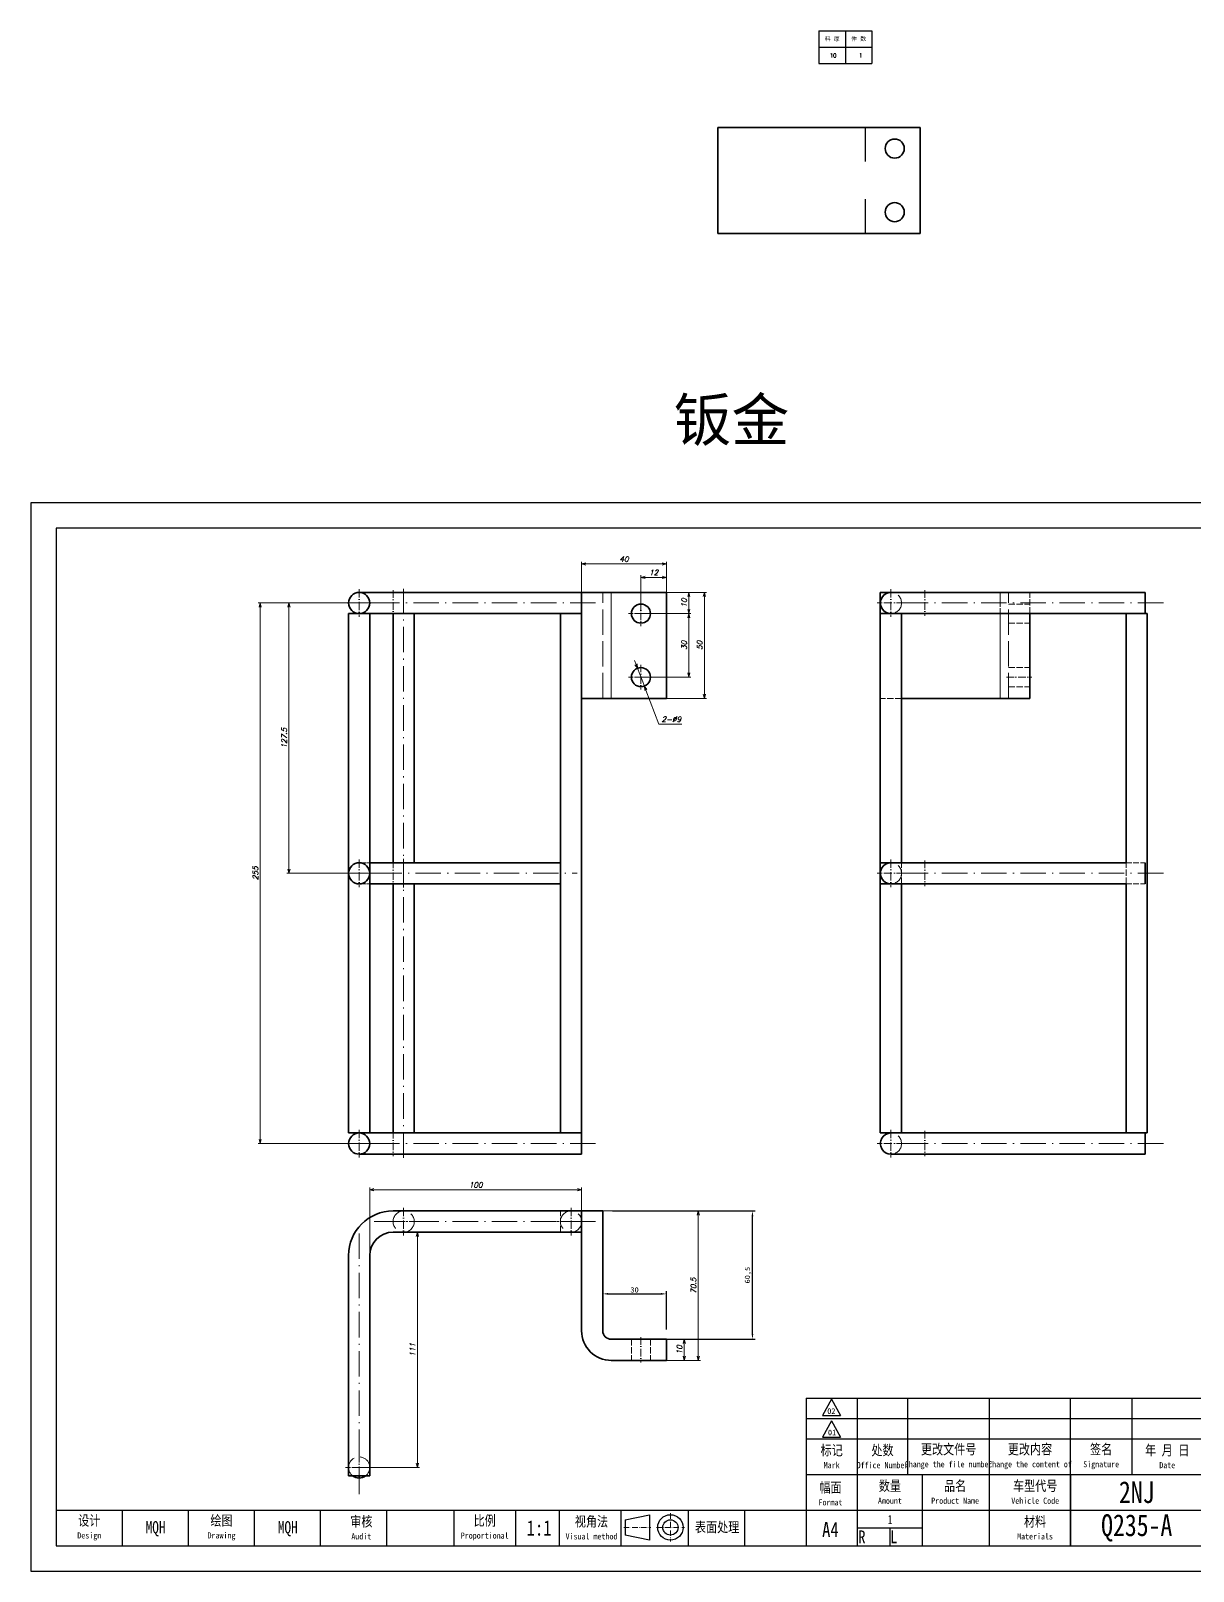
# Model space of a CAD drawing. Header units: inches. Extents: x -6764 to -5139, y 992 to 1720.
# Drawn here: x -6149 to -5600, y 994 to 1720 of the extents above; entities that cross this region are included whole.
import ezdxf
from ezdxf.enums import TextEntityAlignment as Align

# ---------------------------------------------------------------- set-up
doc = ezdxf.new("R2010")
doc.units = ezdxf.units.IN
doc.header["$MEASUREMENT"] = 0
doc.linetypes.add('DASHDOT', pattern=[18.5, 12, -3, 0.5, -3])
doc.linetypes.add('DASHED', pattern=[15, 12, -3])
doc.layers.add('Title Block', color=7, linetype='Continuous')
for name, color, linetype, lineweight in [('标注线', 3, 'Continuous', 25), ('细实线', 4, 'Continuous', 25), ('细点划线', 1, 'DASHDOT', 20)]:
    doc.layers.add(name, color=color, linetype=linetype, lineweight=lineweight)
doc.styles.add('DIM', font='romans.shx', dxfattribs={"width": 0.8, "oblique": 20, "bigfont": 'bigfont.shx'})
doc.styles.add('DIM_FONT', font='romans.shx', dxfattribs={"oblique": 15})
doc.styles.add('宋体', font='', dxfattribs={"width": 0.8, "height": 5})
doc.styles.add('工程字', font='gbenor.shx', dxfattribs={"height": 5, "bigfont": 'gbcbig.shx'})
doc.styles.get('宋体').set_extended_font_data('SimSun')
doc.dimstyles.new('ISO-25', dxfattribs={"dimtxt": 2.5, "dimasz": 2.5, "dimexe": 1.25, "dimexo": 0.625, "dimtad": 1, "dimtxsty": 'Standard', "dimcen": 2.5, "dimadec": 0, "dimazin": 0, "dimtfac": 1, "dimtmove": 0, "dimatfit": 3, "dimfxl": 0, "dimarcsym": 0})
doc.dimstyles.new('KK2.5', dxfattribs={"dimtxt": 2.5, "dimasz": 2, "dimexe": 1, "dimexo": 0, "dimgap": 1, "dimtad": 1, "dimtoh": 1, "dimdsep": 46, "dimtxsty": 'DIM_FONT', "dimblk": 'OPEN30', "dimcen": 0, "dimclrd": 3, "dimclre": 3, "dimclrt": 3, "dimazin": 2, "dimtfac": 1, "dimtmove": 0, "dimatfit": 3, "dimldrblk": 'OPEN30', "dimfxl": 0, "dimtolj": 1, "dimlwd": 20, "dimlwe": 20, "dimarcsym": 0})

# ---------------------------------------------------------------- blocks, each defined once
blk = doc.blocks.new('BZ-MQH')
for p, q in [((-213949.02, 20874.59), (-214275.72, 20874.59)), ((-214275.72, 20874.59), (-214275.72, 20643.59)), ((-213954.52, 20869.09), (-214270.22, 20869.09)), ((-214270.22, 20869.09), (-214270.22, 20649.09)), ((-214107.97, 20680.99), (-214107.97, 20664.49)), ((-214102.53, 20680.75), (-214104.48, 20677.22)), ((-214102.53, 20680.75), (-214100.59, 20677.22)), ((-214104.48, 20677.22), (-214100.59, 20677.22)), ((-214102.53, 20676.07), (-214104.48, 20672.55)), ((-214102.53, 20676.07), (-214100.59, 20672.55)), ((-214104.48, 20672.55), (-214100.59, 20672.55)), ((-214107.97, 20664.49), (-214107.97, 20649.09)), ((-214270.22, 20656.79), (-214107.97, 20656.79)), ((-214255.92, 20649.09), (-214255.92, 20656.79)), ((-214241.62, 20649.09), (-214241.62, 20656.79)), ((-214227.32, 20649.09), (-214227.32, 20656.79)), ((-214213.02, 20649.09), (-214213.02, 20656.79)), ((-214198.72, 20649.09), (-214198.72, 20656.79)), ((-214170.76, 20649.09), (-214170.76, 20656.79)), ((-214161.32, 20649.09), (-214161.32, 20656.79)), ((-214148, 20649.09), (-214148, 20656.79)), ((-214121.3, 20656.79), (-214121.3, 20649.09)), ((-214270.22, 20649.09), (-213954.52, 20649.09)), ((-214275.72, 20643.59), (-213949.02, 20643.59))]:
    blk.add_line(p, q)
at = {"layer": '标注线'}
for p, q in [((-214107.97, 20680.99), (-213954.52, 20680.99)), ((-214096.97, 20680.99), (-214096.97, 20664.49)), ((-214085.97, 20664.49), (-214085.97, 20680.99)), ((-214068.37, 20680.99), (-214068.37, 20664.49)), ((-214050.77, 20664.49), (-214050.77, 20680.99)), ((-214037.57, 20680.99), (-214037.57, 20664.49)), ((-214107.97, 20676.59), (-214022.17, 20676.59)), ((-214107.97, 20672.19), (-214022.17, 20672.19)), ((-214107.97, 20664.49), (-213954.52, 20664.49)), ((-214096.97, 20664.49), (-214096.97, 20649.09)), ((-214082.91, 20664.49), (-214082.91, 20649.09)), ((-214082.91, 20664.49), (-214082.91, 20649.09)), ((-214068.37, 20664.49), (-214068.37, 20649.09)), ((-214050.77, 20649.09), (-214050.77, 20664.49)), ((-214050.77, 20664.49), (-214050.77, 20649.09)), ((-214184.2, 20656.79), (-214184.2, 20649.09)), ((-214137.26, 20656.79), (-214133.41, 20656.79)), ((-214133.41, 20649.09), (-214133.41, 20656.79)), ((-214107.97, 20656.79), (-213954.52, 20656.79)), ((-214096.97, 20652.94), (-214082.91, 20652.94)), ((-214089.78, 20649.09), (-214089.78, 20652.94))]:
    blk.add_line(p, q, dxfattribs=at)
at = {"layer": '细实线', "ltscale": 43.147169}
for p, q in [((-214147.11, 20654.71), (-214141.9, 20655.81)), ((-214147.11, 20654.71), (-214147.11, 20651.41)), ((-214141.9, 20655.81), (-214141.9, 20650.31)), ((-214141.88, 20650.31), (-214147.11, 20651.41))]:
    blk.add_line(p, q, dxfattribs=at)
for radius in [2.75, 1.65]:
    blk.add_circle((-214137.36, 20653.06), radius, dxfattribs=at)
at = {"layer": '细点划线', "ltscale": 0.1}
for p, q in [((-214137.36, 20656.12), (-214137.36, 20650.04)), ((-214147.45, 20653.06), (-214141.62, 20653.06)), ((-214140.4, 20653.06), (-214134.32, 20653.06))]:
    blk.add_line(p, q, dxfattribs=at)
at = {"char_height": 1.238, "width": 0.2114, "attachment_point": 1}
for s, insert in [('02', (-214103.42, 20678.82)), ('01', (-214103.27, 20674.19))]:
    blk.add_mtext(s, dxfattribs=dict(at, insert=insert))
at = {"layer": '标注线', "style": '宋体'}
for s, insert, char_height, width, attachment_point in [('标记\\P{\\H0.6x;Mark}', (-214102.47, 20668.34), 2.2, 11, 5), ('处数\\P{\\H0.6x;Office Number}', (-214091.47, 20668.34), 2.2, 11, 5), ('更改文件号\\P{\\H0.6x;Change the file number}', (-214077.17, 20668.34), 2.2, 17.6, 5), ('更改内容\\P{\\H0.6x;Change the content of}', (-214059.57, 20668.34), 2.2, 17.6, 5), ('签名\\P{\\H0.6x;Signature}', (-214044.17, 20668.34), 2.2, 13.2, 5), ('年 月 日\\P{\\H0.6x;Date}', (-214029.87, 20668.34), 2.2, 15.4, 5), ('幅面\\P{\\H0.6x;Format}', (-214102.72, 20660.3), 2.2, 13.7944, 5), ('数量\\P{\\H0.6x;Amount}', (-214089.87, 20660.64), 2.2, 13.5797, 5), ('品名\\P{\\H0.6x;Product Name}', (-214075.76, 20660.64), 2.2, 14.3, 5), ('车型代号\\P{\\H0.6x;Vehicle Code}', (-214058.44, 20660.64), 2.2, 19.7332, 5), ('设计\\P{\\H0.6x;Design}', (-214263.07, 20652.94), 2.2, 14.3, 5), ('绘图\\P{\\H0.6x;Drawing}', (-214234.47, 20652.94), 2.2, 14.3, 5), ('审核\\P{\\H0.6x;Audit}', (-214204.22, 20652.94), 2.2, 14.674, 5), ('比例\\P{\\H0.6x;Proportional}', (-214177.53, 20652.94), 2.2, 13.5797, 5), ('视角法\\P{\\H0.6x;Visual method}', (-214154.43, 20652.94), 2.2, 13.7944, 5), ('表面处理', (-214127.25, 20653), 2.2, 13.7944, 5), ('材料\\P{\\H0.6x;Materials}', (-214058.48, 20652.94), 2.2, 13.75, 5), ('R', (-214096.66, 20651.02), 2.75, 6.8356, 4), ('L', (-214089.78, 20651.02), 2.75, 6.875, 4)]:
    blk.add_mtext(s, dxfattribs=dict(at, insert=insert, char_height=char_height, width=width, attachment_point=attachment_point))
at = {"layer": '细实线', "char_height": 3.3, "width": 13.75, "attachment_point": 5, "style": '宋体'}
for s, insert in [('1:1', (-214165.76, 20652.9)), ('A4', (-214102.74, 20652.6)), ('A4', (-214102.74, 20652.6))]:
    blk.add_mtext(s, dxfattribs=dict(at, insert=insert))
blk = doc.blocks.new('_Open30')
at = {"color": 0, "linetype": 'ByBlock', "lineweight": -2}
for p, q in [((-1, 0.27), (0, 0)), ((0, 0), (-1, -0.27)), ((0, 0), (-1, 0))]:
    blk.add_line(p, q, dxfattribs=at)
blk = doc.blocks.new('*D229')
at = {"color": 3, "lineweight": 20, "transparency": 16777216}
for p, q in [((-5982.84, 1450.23), (-6041.48, 1450.23)), ((-6040.48, 1197.23), (-6040.48, 1448.23)), ((-5977.76, 1195.23), (-6041.48, 1195.23))]:
    blk.add_line(p, q, dxfattribs=at)
at = {"layer": 'Defpoints', "color": 0, "transparency": 16777216}
for p in [(-6040.48, 1450.23), (-5982.84, 1450.23), (-5977.76, 1195.23)]:
    blk.add_point(p, dxfattribs=at)
at = {"color": 3, "lineweight": 20, "transparency": 16777216, "xscale": 2, "yscale": 2, "zscale": 2}
for p, rotation in [((-6040.48, 1450.23), 90), ((-6040.48, 1195.23), 270)]:
    blk.add_blockref('_Open30', p, dxfattribs=dict(at, rotation=rotation))
at = {"color": 3, "transparency": 16777216, "insert": (-6042.73, 1322.73), "char_height": 2.5, "attachment_point": 5, "rotation": 90, "style": 'DIM_FONT'}
blk.add_mtext('\\A1;255', dxfattribs=at)
blk = doc.blocks.new('*D230')
at = {"color": 3, "lineweight": 20, "transparency": 16777216}
for p, q in [((-5982.84, 1450.23), (-6027.93, 1450.23)), ((-6026.93, 1448.23), (-6026.93, 1324.73)), ((-5982.84, 1322.73), (-6027.93, 1322.73))]:
    blk.add_line(p, q, dxfattribs=at)
at = {"layer": 'Defpoints', "color": 0, "transparency": 16777216}
for p in [(-5982.84, 1450.23), (-6026.93, 1322.73), (-5982.84, 1322.73)]:
    blk.add_point(p, dxfattribs=at)
at = {"color": 3, "lineweight": 20, "transparency": 16777216, "xscale": 2, "yscale": 2, "zscale": 2}
for p, rotation in [((-6026.93, 1450.23), 90), ((-6026.93, 1322.73), 270)]:
    blk.add_blockref('_Open30', p, dxfattribs=dict(at, rotation=rotation))
at = {"color": 3, "transparency": 16777216, "insert": (-6029.18, 1386.48), "char_height": 2.5, "attachment_point": 5, "rotation": 90, "style": 'DIM_FONT'}
blk.add_mtext('\\A1;127.5', dxfattribs=at)
blk = doc.blocks.new('*D231')
at = {"color": 3, "lineweight": 20, "transparency": 16777216}
for p, q in [((-5848.76, 1455.23), (-5837.15, 1455.23)), ((-5838.15, 1453.23), (-5838.15, 1447.23)), ((-5854.91, 1445.23), (-5837.15, 1445.23))]:
    blk.add_line(p, q, dxfattribs=at)
at = {"layer": 'Defpoints', "color": 0, "transparency": 16777216}
for p in [(-5848.76, 1455.23), (-5854.91, 1445.23), (-5838.15, 1445.23)]:
    blk.add_point(p, dxfattribs=at)
at = {"color": 3, "lineweight": 20, "transparency": 16777216, "xscale": 2, "yscale": 2, "zscale": 2}
for p, rotation in [((-5838.15, 1455.23), 90), ((-5838.15, 1445.23), 270)]:
    blk.add_blockref('_Open30', p, dxfattribs=dict(at, rotation=rotation))
at = {"color": 3, "transparency": 16777216, "insert": (-5840.4, 1450.23), "char_height": 2.5, "attachment_point": 5, "rotation": 90, "style": 'DIM_FONT'}
blk.add_mtext('\\A1;10', dxfattribs=at)
blk = doc.blocks.new('*D232')
at = {"color": 3, "lineweight": 20, "transparency": 16777216}
for p, q in [((-5860.76, 1445.23), (-5837.15, 1445.23)), ((-5838.15, 1443.23), (-5838.15, 1417.23)), ((-5860.76, 1415.23), (-5837.15, 1415.23))]:
    blk.add_line(p, q, dxfattribs=at)
at = {"layer": 'Defpoints', "color": 0, "transparency": 16777216}
for p in [(-5860.76, 1445.23), (-5860.76, 1415.23), (-5838.15, 1415.23)]:
    blk.add_point(p, dxfattribs=at)
at = {"color": 3, "lineweight": 20, "transparency": 16777216, "xscale": 2, "yscale": 2, "zscale": 2}
for p, rotation in [((-5838.15, 1445.23), 90), ((-5838.15, 1415.23), 270)]:
    blk.add_blockref('_Open30', p, dxfattribs=dict(at, rotation=rotation))
at = {"color": 3, "transparency": 16777216, "insert": (-5840.4, 1430.23), "char_height": 2.5, "attachment_point": 5, "rotation": 90, "style": 'DIM_FONT'}
blk.add_mtext('\\A1;30', dxfattribs=at)
blk = doc.blocks.new('*D233')
at = {"color": 3, "lineweight": 20, "transparency": 16777216}
for p, q in [((-5848.76, 1455.23), (-5829.8, 1455.23)), ((-5830.8, 1453.23), (-5830.8, 1407.23)), ((-5852.43, 1405.23), (-5829.8, 1405.23))]:
    blk.add_line(p, q, dxfattribs=at)
at = {"layer": 'Defpoints', "color": 0, "transparency": 16777216}
for p in [(-5848.76, 1455.23), (-5852.43, 1405.23), (-5830.8, 1405.23)]:
    blk.add_point(p, dxfattribs=at)
at = {"color": 3, "lineweight": 20, "transparency": 16777216, "xscale": 2, "yscale": 2, "zscale": 2}
for p, rotation in [((-5830.8, 1455.23), 90), ((-5830.8, 1405.23), 270)]:
    blk.add_blockref('_Open30', p, dxfattribs=dict(at, rotation=rotation))
at = {"color": 3, "transparency": 16777216, "insert": (-5833.05, 1430.23), "char_height": 2.5, "attachment_point": 5, "rotation": 90, "style": 'DIM_FONT'}
blk.add_mtext('\\A1;50', dxfattribs=at)
blk = doc.blocks.new('*D234')
at = {"color": 3, "lineweight": 20, "transparency": 16777216}
for p, q in [((-5860.76, 1446.37), (-5860.76, 1463.33)), ((-5850.76, 1462.33), (-5858.76, 1462.33)), ((-5848.76, 1450.1), (-5848.76, 1463.33))]:
    blk.add_line(p, q, dxfattribs=at)
at = {"layer": 'Defpoints', "color": 0, "transparency": 16777216}
for p in [(-5860.76, 1462.33), (-5860.76, 1446.37), (-5848.76, 1450.1)]:
    blk.add_point(p, dxfattribs=at)
at = {"color": 3, "lineweight": 20, "transparency": 16777216, "xscale": 2, "yscale": 2, "zscale": 2, "rotation": 180}
blk.add_blockref('_Open30', (-5860.76, 1462.33), dxfattribs=at)
at = {"color": 3, "lineweight": 20, "transparency": 16777216, "xscale": 2, "yscale": 2, "zscale": 2}
blk.add_blockref('_Open30', (-5848.76, 1462.33), dxfattribs=at)
at = {"color": 3, "transparency": 16777216, "insert": (-5854.76, 1464.58), "char_height": 2.5, "attachment_point": 5, "style": 'DIM_FONT'}
blk.add_mtext('\\A1;12', dxfattribs=at)
blk = doc.blocks.new('*D235')
at = {"color": 3, "lineweight": 20, "transparency": 16777216}
for p, q in [((-5888.76, 1442.74), (-5888.76, 1469.68)), ((-5886.76, 1468.68), (-5850.76, 1468.68)), ((-5848.76, 1450.1), (-5848.76, 1469.68))]:
    blk.add_line(p, q, dxfattribs=at)
at = {"layer": 'Defpoints', "color": 0, "transparency": 16777216}
for p in [(-5848.76, 1468.68), (-5848.76, 1450.1), (-5888.76, 1442.74)]:
    blk.add_point(p, dxfattribs=at)
at = {"color": 3, "lineweight": 20, "transparency": 16777216, "xscale": 2, "yscale": 2, "zscale": 2, "rotation": 180}
blk.add_blockref('_Open30', (-5888.76, 1468.68), dxfattribs=at)
at = {"color": 3, "lineweight": 20, "transparency": 16777216, "xscale": 2, "yscale": 2, "zscale": 2}
blk.add_blockref('_Open30', (-5848.76, 1468.68), dxfattribs=at)
at = {"color": 3, "transparency": 16777216, "insert": (-5868.76, 1470.93), "char_height": 2.5, "attachment_point": 5, "style": 'DIM_FONT'}
blk.add_mtext('\\A1;40', dxfattribs=at)
blk = doc.blocks.new('*D236')
at = {"color": 3, "lineweight": 20, "transparency": 16777216}
for p, q in [((-5863.09, 1421.29), (-5863.81, 1423.16)), ((-5862.37, 1419.43), (-5859.15, 1411.02)), ((-5852.28, 1393.12), (-5858.43, 1409.16)), ((-5841.54, 1393.12), (-5852.28, 1393.12))]:
    blk.add_line(p, q, dxfattribs=at)
at = {"layer": 'Defpoints', "color": 0, "transparency": 16777216}
for p in [(-5862.37, 1419.43), (-5859.15, 1411.02)]:
    blk.add_point(p, dxfattribs=at)
at = {"color": 3, "lineweight": 20, "transparency": 16777216, "xscale": 2, "yscale": 2, "zscale": 2}
for p, rotation in [((-5862.37, 1419.43), 290.9912591035989), ((-5859.15, 1411.02), 110.9912591035989)]:
    blk.add_blockref('_Open30', p, dxfattribs=dict(at, rotation=rotation))
at = {"color": 3, "transparency": 16777216, "insert": (-5846.41, 1395.37), "char_height": 2.5, "attachment_point": 5, "style": 'DIM_FONT'}
blk.add_mtext('\\A1;2-∅9', dxfattribs=at)
blk = doc.blocks.new('*D237')
at = {"color": 3, "lineweight": 20, "transparency": 16777216}
for p, q in [((-5878.76, 1163.44), (-5832.7, 1163.44)), ((-5833.7, 1094.94), (-5833.7, 1161.44)), ((-5874.76, 1092.94), (-5832.7, 1092.94))]:
    blk.add_line(p, q, dxfattribs=at)
at = {"layer": 'Defpoints', "color": 0, "transparency": 16777216}
for p in [(-5878.76, 1163.44), (-5833.7, 1163.44), (-5874.76, 1092.94)]:
    blk.add_point(p, dxfattribs=at)
at = {"color": 3, "lineweight": 20, "transparency": 16777216, "xscale": 2, "yscale": 2, "zscale": 2}
for p, rotation in [((-5833.7, 1163.44), 90), ((-5833.7, 1092.94), 270)]:
    blk.add_blockref('_Open30', p, dxfattribs=dict(at, rotation=rotation))
at = {"color": 3, "transparency": 16777216, "insert": (-5835.95, 1128.19), "char_height": 2.5, "attachment_point": 5, "rotation": 90, "style": 'DIM_FONT'}
blk.add_mtext('\\A1;70.5', dxfattribs=at)
blk = doc.blocks.new('*D238')
at = {"color": 3, "lineweight": 20, "transparency": 16777216}
for p, q in [((-5848.76, 1102.94), (-5839.32, 1102.94)), ((-5840.32, 1094.94), (-5840.32, 1100.94)), ((-5848.76, 1092.94), (-5839.32, 1092.94))]:
    blk.add_line(p, q, dxfattribs=at)
at = {"layer": 'Defpoints', "color": 0, "transparency": 16777216}
for p in [(-5848.76, 1102.94), (-5840.32, 1102.94), (-5848.76, 1092.94)]:
    blk.add_point(p, dxfattribs=at)
at = {"color": 3, "lineweight": 20, "transparency": 16777216, "xscale": 2, "yscale": 2, "zscale": 2}
for p, rotation in [((-5840.32, 1102.94), 90), ((-5840.32, 1092.94), 270)]:
    blk.add_blockref('_Open30', p, dxfattribs=dict(at, rotation=rotation))
at = {"color": 3, "transparency": 16777216, "insert": (-5842.57, 1097.94), "char_height": 2.5, "attachment_point": 5, "rotation": 90, "style": 'DIM_FONT'}
blk.add_mtext('\\A1;10', dxfattribs=at)
blk = doc.blocks.new('*D239')
at = {"color": 3, "lineweight": 20, "transparency": 16777216}
for p, q in [((-5958.39, 1153.44), (-5967.27, 1153.44)), ((-5966.27, 1044.44), (-5966.27, 1151.44)), ((-5993.76, 1042.44), (-5965.27, 1042.44))]:
    blk.add_line(p, q, dxfattribs=at)
at = {"layer": 'Defpoints', "color": 0, "transparency": 16777216}
for p in [(-5966.27, 1153.44), (-5958.39, 1153.44), (-5993.76, 1042.44)]:
    blk.add_point(p, dxfattribs=at)
at = {"color": 3, "lineweight": 20, "transparency": 16777216, "xscale": 2, "yscale": 2, "zscale": 2}
for p, rotation in [((-5966.27, 1153.44), 90), ((-5966.27, 1042.44), 270)]:
    blk.add_blockref('_Open30', p, dxfattribs=dict(at, rotation=rotation))
at = {"color": 3, "transparency": 16777216, "insert": (-5968.52, 1097.94), "char_height": 2.5, "attachment_point": 5, "rotation": 90, "style": 'DIM_FONT'}
blk.add_mtext('\\A1;111', dxfattribs=at)
blk = doc.blocks.new('*D240')
at = {"color": 3, "lineweight": 20, "transparency": 16777216}
for p, q in [((-5988.76, 1137.49), (-5988.76, 1174.47)), ((-5986.76, 1173.47), (-5890.76, 1173.47)), ((-5888.76, 1148.78), (-5888.76, 1174.47))]:
    blk.add_line(p, q, dxfattribs=at)
at = {"layer": 'Defpoints', "color": 0, "transparency": 16777216}
for p in [(-5888.76, 1173.47), (-5888.76, 1148.78), (-5988.76, 1137.49)]:
    blk.add_point(p, dxfattribs=at)
at = {"color": 3, "lineweight": 20, "transparency": 16777216, "xscale": 2, "yscale": 2, "zscale": 2, "rotation": 180}
blk.add_blockref('_Open30', (-5988.76, 1173.47), dxfattribs=at)
at = {"color": 3, "lineweight": 20, "transparency": 16777216, "xscale": 2, "yscale": 2, "zscale": 2}
blk.add_blockref('_Open30', (-5888.76, 1173.47), dxfattribs=at)
at = {"color": 3, "transparency": 16777216, "insert": (-5938.76, 1175.72), "char_height": 2.5, "attachment_point": 5, "style": 'DIM_FONT'}
blk.add_mtext('\\A1;100', dxfattribs=at)
blk = doc.blocks.new('*D266')
at = {"layer": 'Defpoints', "color": 0, "transparency": 16777216}
for p in [(-5874.76, 1163.44), (-5808.13, 1163.44), (-5874.76, 1102.94)]:
    blk.add_point(p, dxfattribs=at)
at = {"layer": 'Title Block', "color": 0, "lineweight": -2, "transparency": 16777216}
for p, q in [((-5874.14, 1163.44), (-5806.88, 1163.44)), ((-5808.13, 1105.44), (-5808.13, 1160.94)), ((-5874.14, 1102.94), (-5806.88, 1102.94))]:
    blk.add_line(p, q, dxfattribs=at)
at = {"layer": 'Title Block', "color": 0, "transparency": 16777216}
for points in [[(-5808.54, 1160.94), (-5807.71, 1160.94), (-5808.13, 1163.44)], [(-5808.54, 1105.44), (-5807.71, 1105.44), (-5808.13, 1102.94)]]:
    blk.add_solid(points, dxfattribs=at)
at = {"layer": 'Title Block', "color": 0, "transparency": 16777216, "insert": (-5810.21, 1133.19), "char_height": 2.5, "attachment_point": 5, "rotation": 90}
blk.add_mtext('60,5', dxfattribs=at)
blk = doc.blocks.new('*D267')
at = {"layer": 'Defpoints', "color": 0, "transparency": 16777216}
for p in [(-5848.76, 1124.34), (-5878.76, 1106.94), (-5848.76, 1106.94)]:
    blk.add_point(p, dxfattribs=at)
at = {"layer": 'Title Block', "color": 0, "lineweight": -2, "transparency": 16777216}
for p, q in [((-5878.76, 1107.56), (-5878.76, 1125.59)), ((-5876.26, 1124.34), (-5851.26, 1124.34)), ((-5848.76, 1107.56), (-5848.76, 1125.59))]:
    blk.add_line(p, q, dxfattribs=at)
at = {"layer": 'Title Block', "color": 0, "transparency": 16777216}
for points in [[(-5876.26, 1124.75), (-5876.26, 1123.92), (-5878.76, 1124.34)], [(-5851.26, 1124.75), (-5851.26, 1123.92), (-5848.76, 1124.34)]]:
    blk.add_solid(points, dxfattribs=at)
at = {"layer": 'Title Block', "color": 0, "transparency": 16777216, "insert": (-5863.76, 1126.21), "char_height": 2.5, "attachment_point": 5}
blk.add_mtext('30', dxfattribs=at)
blk = doc.blocks.new('*T260')
at = {"color": 0, "linetype": 'ByBlock', "lineweight": -2, "transparency": 16777216}
for p, q in [((0, 0), (127, 0)), ((0, 0), (0, -78)), ((63.5, 0), (63.5, -78)), ((127, 0), (127, -78)), ((0, -39), (127, -39)), ((0, -78), (127, -78))]:
    blk.add_line(p, q, dxfattribs=at)
at = {"color": 0, "transparency": 16777216, "char_height": 10, "width": 60.5, "attachment_point": 5}
for s, insert in [('{\\fSimSun|b0|i0|c134|p2;料 厚}', (31.75, -19.5)), ('{\\fSimSun|b0|i0|c134|p2;件 数}', (95.25, -19.5))]:
    blk.add_mtext(s, dxfattribs=dict(at, insert=insert))
blk = doc.blocks.new('拆图参数')
blk.add_blockref('*T260', (-63.5, 78))
at = {"style": 'DIM', "width": 0.8}
blk.add_attdef('6', text='', height=10, dxfattribs=at).set_placement((-37.1, 18.9), align=Align.MIDDLE_LEFT)
blk.add_attdef('1', text='', height=10, dxfattribs=at).set_placement((36.6, 19.3), align=Align.MIDDLE_CENTER)

msp = doc.modelspace()

# ---------------------------------------------------------------- linework, layer by layer
at = {"color": 7, "lineweight": 35}
for p, q in [((-5824.5, 1674.581), (-5729, 1674.581)), ((-5824.5, 1674.581), (-5824.5, 1624.581)), ((-5729, 1674.581), (-5729, 1624.581)), ((-5824.5, 1624.581), (-5729, 1624.581)), ((-5977.763, 1455.226), (-5993.763, 1455.226)), ((-5977.763, 1455.226), (-5888.763, 1455.226)), ((-5888.763, 1455.226), (-5888.763, 1405.226)), ((-5874.763, 1455.226), (-5888.763, 1455.226)), ((-5874.763, 1455.226), (-5848.763, 1455.226)), ((-5848.763, 1455.226), (-5848.763, 1405.226)), ((-5747.778, 1445.226), (-5747.778, 1455.226)), ((-5747.778, 1455.226), (-5742.803, 1455.226)), ((-5742.778, 1455.226), (-5726.778, 1455.226)), ((-5726.778, 1455.226), (-5622.778, 1455.226)), ((-5622.778, 1455.226), (-5622.778, 1450.226)), ((-5622.778, 1450.226), (-5622.778, 1445.227)), ((-5988.763, 1445.226), (-5998.763, 1445.226)), ((-5998.763, 1322.732), (-5998.763, 1445.226)), ((-5977.763, 1445.226), (-5988.763, 1445.226)), ((-5988.763, 1200.226), (-5988.763, 1445.226)), ((-5967.763, 1445.226), (-5977.763, 1445.226)), ((-5977.763, 1327.726), (-5977.763, 1445.226)), ((-5967.763, 1445.226), (-5898.763, 1445.226)), ((-5967.763, 1327.726), (-5967.763, 1445.226)), ((-5888.763, 1445.226), (-5898.763, 1445.226)), ((-5898.763, 1200.226), (-5898.763, 1445.226)), ((-5742.778, 1445.226), (-5747.778, 1445.226)), ((-5747.778, 1327.726), (-5747.778, 1445.226)), ((-5742.778, 1445.226), (-5726.778, 1445.226)), ((-5737.778, 1445.226), (-5742.778, 1445.226)), ((-5737.778, 1327.726), (-5737.778, 1445.226)), ((-5737.778, 1327.726), (-5737.778, 1445.226)), ((-5726.778, 1445.226), (-5631.778, 1445.226)), ((-5677.278, 1405.226), (-5677.278, 1445.226)), ((-5626.778, 1445.226), (-5631.778, 1445.226)), ((-5631.778, 1327.726), (-5631.778, 1445.226)), ((-5621.778, 1445.226), (-5626.778, 1445.226)), ((-5621.778, 1200.226), (-5621.778, 1445.226)), ((-5874.763, 1405.226), (-5888.763, 1405.226)), ((-5888.763, 1200.226), (-5888.763, 1405.226)), ((-5874.763, 1405.226), (-5848.763, 1405.226)), ((-5691.278, 1405.226), (-5737.778, 1405.226)), ((-5677.278, 1405.226), (-5691.278, 1405.226)), ((-5998.763, 1200.226), (-5998.763, 1322.72)), ((-5977.763, 1327.726), (-5988.763, 1327.726)), ((-5977.763, 1327.726), (-5898.763, 1327.726)), ((-5977.763, 1327.726), (-5967.763, 1327.726)), ((-5898.763, 1322.726), (-5898.763, 1327.726)), ((-5898.763, 1317.726), (-5898.763, 1322.726)), ((-5747.778, 1317.726), (-5747.778, 1327.726)), ((-5747.778, 1327.726), (-5742.778, 1327.726)), ((-5742.778, 1327.726), (-5726.778, 1327.726)), ((-5726.778, 1327.726), (-5631.778, 1327.726)), ((-5622.778, 1327.726), (-5622.778, 1322.726)), ((-5622.778, 1322.726), (-5622.778, 1317.726)), ((-5977.763, 1317.726), (-5988.763, 1317.726)), ((-5967.763, 1317.726), (-5977.763, 1317.726)), ((-5977.763, 1200.226), (-5977.763, 1317.726)), ((-5967.763, 1317.726), (-5898.763, 1317.726)), ((-5967.763, 1200.226), (-5967.763, 1317.726)), ((-5742.778, 1317.726), (-5747.778, 1317.726)), ((-5747.778, 1200.226), (-5747.778, 1317.726)), ((-5742.778, 1317.726), (-5726.778, 1317.726)), ((-5737.778, 1317.726), (-5742.778, 1317.726)), ((-5737.778, 1200.226), (-5737.778, 1317.726)), ((-5737.778, 1200.226), (-5737.778, 1317.726)), ((-5726.778, 1317.726), (-5631.778, 1317.726)), ((-5631.778, 1200.226), (-5631.778, 1317.726)), ((-5988.763, 1200.226), (-5998.763, 1200.226)), ((-5977.763, 1200.226), (-5993.763, 1200.226)), ((-5977.763, 1200.226), (-5888.763, 1200.226)), ((-5967.763, 1200.226), (-5977.763, 1200.226)), ((-5888.763, 1200.226), (-5898.763, 1200.226)), ((-5888.763, 1195.226), (-5888.763, 1200.226)), ((-5742.778, 1200.226), (-5747.778, 1200.226)), ((-5742.778, 1200.226), (-5726.778, 1200.226)), ((-5726.778, 1200.226), (-5622.778, 1200.226)), ((-5626.778, 1200.226), (-5631.778, 1200.226)), ((-5621.778, 1200.226), (-5626.778, 1200.226)), ((-5622.778, 1200.226), (-5622.778, 1195.226)), ((-5888.763, 1190.226), (-5888.763, 1195.226)), ((-5622.778, 1195.226), (-5622.778, 1190.226)), ((-5977.763, 1190.226), (-5993.763, 1190.226)), ((-5977.763, 1190.226), (-5888.763, 1190.226)), ((-5742.778, 1190.226), (-5726.778, 1190.226)), ((-5726.778, 1190.226), (-5622.778, 1190.226)), ((-5977.763, 1163.438), (-5888.763, 1163.438)), ((-5888.763, 1153.438), (-5888.763, 1163.438)), ((-5888.763, 1163.438), (-5888.763, 1106.938)), ((-5878.763, 1163.438), (-5888.763, 1163.438)), ((-5878.763, 1106.938), (-5878.763, 1163.438)), ((-5977.763, 1153.438), (-5898.763, 1153.438)), ((-5977.763, 1153.438), (-5888.763, 1153.438)), ((-5977.763, 1153.438), (-5888.763, 1153.438)), ((-5998.763, 1142.438), (-5998.763, 1083.438)), ((-5998.763, 1142.438), (-5998.763, 1083.438)), ((-5998.763, 1142.438), (-5998.763, 1083.438)), ((-5988.763, 1142.438), (-5988.763, 1083.438)), ((-5874.763, 1102.938), (-5848.763, 1102.938)), ((-5848.763, 1092.938), (-5848.763, 1102.938)), ((-5874.763, 1092.938), (-5848.763, 1092.938)), ((-5998.763, 1083.438), (-5998.763, 1038.438)), ((-5998.763, 1083.438), (-5998.763, 1038.438)), ((-5998.763, 1083.438), (-5998.763, 1038.438)), ((-5988.763, 1083.438), (-5988.763, 1038.438)), ((-5988.763, 1038.438), (-5998.763, 1038.438))]:
    msp.add_line(p, q, dxfattribs=at)
at = {"color": 1, "linetype": 'DASHDOT', "lineweight": 13, "ltscale": 0.325}
for p, q in [((-5993.763, 1456.726), (-5993.763, 1443.726)), ((-5742.778, 1456.726), (-5742.778, 1443.726)), ((-5987.263, 1450.226), (-6000.263, 1450.226)), ((-5736.278, 1450.226), (-5749.278, 1450.226)), ((-5987.263, 1322.726), (-6000.263, 1322.726)), ((-5993.763, 1329.226), (-5993.763, 1316.226)), ((-5736.278, 1322.726), (-5749.278, 1322.726)), ((-5742.778, 1329.226), (-5742.778, 1316.226)), ((-5993.763, 1201.726), (-5993.763, 1188.726)), ((-5742.778, 1201.726), (-5742.778, 1188.726)), ((-5987.263, 1195.226), (-6000.263, 1195.226)), ((-5736.278, 1195.226), (-5749.278, 1195.226)), ((-5972.763, 1164.938), (-5972.763, 1151.938)), ((-5893.763, 1164.938), (-5893.763, 1151.938)), ((-5966.263, 1158.438), (-5979.263, 1158.438)), ((-5887.263, 1158.438), (-5900.263, 1158.438)), ((-5993.763, 1048.938), (-5993.763, 1035.938)), ((-5987.263, 1042.438), (-6000.263, 1042.438))]:
    msp.add_line(p, q, dxfattribs=at)
at = {"color": 1, "linetype": 'DASHDOT', "lineweight": 13, "ltscale": 0.300015}
for p, q in [((-5977.763, 1456.226), (-5977.763, 1444.225)), ((-5726.778, 1456.226), (-5726.778, 1444.225)), ((-5977.763, 1328.726), (-5977.763, 1316.725)), ((-5726.778, 1328.726), (-5726.778, 1316.725)), ((-5977.763, 1201.226), (-5977.763, 1189.225)), ((-5726.778, 1201.226), (-5726.778, 1189.225)), ((-5860.763, 1103.938), (-5860.763, 1091.937))]:
    msp.add_line(p, q, dxfattribs=at)
at = {"color": 1, "linetype": 'DASHDOT', "lineweight": 13}
for p, q in [((-5972.763, 1315.976), (-5972.763, 1456.976)), ((-5986.663, 1450.226), (-5879.863, 1450.226)), ((-5737.178, 1450.226), (-5612.378, 1450.226)), ((-5985.663, 1322.726), (-5890.863, 1322.726)), ((-5972.763, 1188.476), (-5972.763, 1329.476)), ((-5737.178, 1322.726), (-5612.378, 1322.726)), ((-5986.663, 1195.226), (-5879.863, 1195.226)), ((-5737.178, 1195.226), (-5612.378, 1195.226)), ((-5986.663, 1158.438), (-5879.863, 1158.438)), ((-5993.763, 1152.838), (-5993.763, 1028.037))]:
    msp.add_line(p, q, dxfattribs=at)
at = {"color": 2, "linetype": 'DASHED', "lineweight": 13, "ltscale": 0.125}
for p, q in [((-5888.763, 1450.226), (-5888.763, 1455.226)), ((-5988.763, 1445.226), (-5993.763, 1445.226)), ((-5988.763, 1327.726), (-5993.763, 1327.726)), ((-5742.778, 1327.726), (-5737.778, 1327.726)), ((-5988.763, 1317.726), (-5993.763, 1317.726)), ((-5737.778, 1200.226), (-5742.778, 1200.226))]:
    msp.add_line(p, q, dxfattribs=at)
at = {"color": 2, "linetype": 'DASHED', "lineweight": 13}
for p, q in [((-5878.763, 1405.226), (-5878.763, 1455.226)), ((-5874.763, 1405.226), (-5874.763, 1455.226)), ((-5742.803, 1455.226), (-5691.278, 1455.226)), ((-5691.278, 1405.226), (-5691.278, 1455.226)), ((-5687.278, 1405.226), (-5687.278, 1455.226)), ((-5888.763, 1405.226), (-5888.763, 1445.226)), ((-5747.778, 1405.226), (-5747.778, 1445.226)), ((-5747.778, 1327.726), (-5747.778, 1445.226)), ((-5747.778, 1200.226), (-5747.778, 1317.726)), ((-5977.763, 1163.438), (-5898.763, 1163.438)), ((-5977.763, 1163.438), (-5888.763, 1163.438)), ((-5988.763, 1142.438), (-5988.763, 1083.438)), ((-5988.763, 1142.438), (-5988.763, 1083.438)), ((-5988.763, 1083.438), (-5988.763, 1038.438)), ((-5988.763, 1083.438), (-5988.763, 1038.438))]:
    msp.add_line(p, q, dxfattribs=at)
at = {"color": 7, "lineweight": 13}
for p, q in [((-5874.763, 1405.226), (-5874.763, 1455.226)), ((-5691.278, 1445.226), (-5691.278, 1405.226))]:
    msp.add_line(p, q, dxfattribs=at)
at = {"color": 2, "linetype": 'DASHED', "lineweight": 13, "ltscale": 0.25}
for p, q in [((-5691.278, 1455.226), (-5691.278, 1445.226)), ((-5677.278, 1445.226), (-5677.278, 1455.226)), ((-5687.278, 1449.726), (-5677.278, 1449.726)), ((-5977.763, 1445.226), (-5967.763, 1445.226)), ((-5898.763, 1445.226), (-5888.763, 1445.226)), ((-5687.278, 1440.726), (-5677.278, 1440.726)), ((-5687.278, 1419.726), (-5677.278, 1419.726)), ((-5687.278, 1410.726), (-5677.278, 1410.726)), ((-5737.778, 1405.226), (-5747.778, 1405.226)), ((-5737.778, 1317.726), (-5737.778, 1327.726)), ((-5631.778, 1317.726), (-5631.778, 1327.726)), ((-5977.763, 1317.726), (-5967.763, 1317.726)), ((-5898.763, 1153.438), (-5898.763, 1163.438)), ((-5865.263, 1102.938), (-5865.263, 1092.938)), ((-5865.263, 1102.938), (-5865.263, 1092.938)), ((-5856.263, 1102.938), (-5856.263, 1092.938)), ((-5856.263, 1102.938), (-5856.263, 1092.938))]:
    msp.add_line(p, q, dxfattribs=at)
at = {"color": 2, "linetype": 'DASHED', "lineweight": 13, "ltscale": 0.35}
msp.add_line((-5677.278, 1455.226), (-5691.278, 1455.226), dxfattribs=at)
at = {"color": 2, "linetype": 'DASHED', "lineweight": 13, "ltscale": 0.069449}
msp.add_line((-5888.763, 1447.448), (-5888.763, 1450.226), dxfattribs=at)
at = {"color": 1, "linetype": 'DASHDOT', "lineweight": 13, "ltscale": 0.292502}
for p, q in [((-5860.763, 1451.076), (-5860.763, 1439.376)), ((-5860.763, 1421.076), (-5860.763, 1409.376))]:
    msp.add_line(p, q, dxfattribs=at)
at = {"color": 1, "linetype": 'DASHDOT', "lineweight": 13, "ltscale": 0.292505}
for p, q in [((-5854.913, 1445.226), (-5866.613, 1445.226)), ((-5854.913, 1415.226), (-5866.613, 1415.226))]:
    msp.add_line(p, q, dxfattribs=at)
at = {"color": 1, "linetype": 'DASHDOT', "lineweight": 13, "ltscale": 0.3}
for p, q in [((-5688.278, 1445.226), (-5676.278, 1445.226)), ((-5688.278, 1415.226), (-5676.278, 1415.226))]:
    msp.add_line(p, q, dxfattribs=at)
at = {"color": 2, "linetype": 'DASHED', "lineweight": 13, "ltscale": 0.225}
for p, q in [((-5631.778, 1445.226), (-5622.778, 1445.226)), ((-5631.778, 1327.726), (-5622.778, 1327.726)), ((-5631.778, 1317.726), (-5622.778, 1317.726))]:
    msp.add_line(p, q, dxfattribs=at)
at = {"color": 2, "linetype": 'DASHED', "lineweight": 13, "ltscale": 0.00027771}
msp.add_line((-5998.763, 1322.72), (-5998.763, 1322.732), dxfattribs=at)
at = {"color": 7, "lineweight": 35}
for centre, radius in [((-5741, 1664.581), 4.5), ((-5741, 1634.581), 4.5), ((-5993.763, 1450.226), 5), ((-5860.763, 1445.226), 4.5), ((-5860.763, 1415.226), 4.5), ((-5993.763, 1322.726), 5), ((-5993.763, 1195.226), 5)]:
    msp.add_circle(centre, radius, dxfattribs=at)
for centre, radius, start, end in [((-5742.778, 1450.226), 5, 89.999996, 269.999997), ((-5742.778, 1322.726), 5, 89.999996, 269.999997), ((-5742.778, 1195.226), 5, 89.999996, 269.999997), ((-5977.763, 1142.438), 21, 90.000003, 179.999995), ((-5977.763, 1142.438), 21, 90.000003, 179.999995), ((-5977.763, 1142.438), 21, 90.000003, 179.999995), ((-5977.763, 1142.438), 11, 90.000003, 179.999995), ((-5972.763, 1158.438), 5, 269.935602, 270.064393), ((-5893.763, 1158.438), 5, 269.935609, 270.064393), ((-5874.763, 1106.938), 14, 179.999995, 269.999997), ((-5874.763, 1106.938), 4, 179.999995, 269.999997), ((-5993.763, 1042.438), 5, 233.130069, 306.869932)]:
    msp.add_arc(centre, radius, start, end, dxfattribs=at)
at = {"color": 2, "linetype": 'DASHED', "lineweight": 13}
for centre, radius, start, end in [((-5742.778, 1450.226), 5, 269.999997, 89.999996), ((-5742.778, 1322.726), 5, 269.999997, 89.999996), ((-5742.778, 1195.226), 5, 269.999997, 89.999996), ((-5972.763, 1158.438), 5, 270.064393, 269.935602), ((-5893.763, 1158.438), 5, 270.064393, 269.935609), ((-5977.763, 1142.438), 11, 90.000003, 179.999995), ((-5977.763, 1142.438), 11, 90.000003, 179.999995), ((-5993.763, 1042.438), 5, 306.869932, 233.130069)]:
    msp.add_arc(centre, radius, start, end, dxfattribs=at)
at = {"layer": 'Title Block'}
for p, q in [((-5755, 1674.581), (-5755, 1658.512)), ((-5755, 1640.649), (-5755, 1624.581))]:
    msp.add_line(p, q, dxfattribs=at)

# ---------------------------------------------------------------- block references
at = {"xscale": 2.181818181707058, "yscale": 2.181818181823473, "zscale": 2.181818181825363}
msp.add_blockref('BZ-MQH', (461361.919, -44047.036), dxfattribs=at)
at = {"layer": 'Title Block', "xscale": 0.1968503937007874, "yscale": 0.1968503937007874, "zscale": 0.1968503937007874}
msp.add_blockref('拆图参数', (-5764.25, 1704.775), dxfattribs=at).add_auto_attribs({'1': '1', '6': '10'})

# ---------------------------------------------------------------- texts
at = {"color": 1, "insert": (-5845.31, 1546.633), "char_height": 20, "width": 77.55239, "attachment_point": 1}
msp.add_mtext('{\\fMicrosoft YaHei|b0|i0|c134|p34;钣金}', dxfattribs=at)
at = {"layer": '细实线', "attachment_point": 5}
for s, insert, char_height, width, style in [('2NJ', (-5626.752, 1030.728), 10.2857, 62.4, '宋体'), ('{\\fSimSun|b0|i0|c134|p2;\\W0.8;1}', (-5743.175, 1017.876), 4.28571, 15.85212, '工程字'), ('Q235-A', (-5626.752, 1013.928), 10.2857, 62.4, '宋体'), ('MQH', (-6089.849, 1013.53), 5.76, 34.56, '宋体'), ('MQH', (-6027.449, 1013.53), 5.76, 34.56, '宋体')]:
    msp.add_mtext(s, dxfattribs=dict(at, insert=insert, char_height=char_height, width=width, style=style))

# ---------------------------------------------------------------- dimensions: what is measured, and where the dimension line sits
at = {"color": 1}
for base, p1, p2, picture, middle in [((-5848.763, 1468.683), (-5888.763, 1442.74), (-5848.763, 1450.104), '*D235', (-5868.763, 1470.933)), ((-5860.763, 1462.325), (-5848.763, 1450.104), (-5860.763, 1446.369), '*D234', (-5854.763, 1464.575)), ((-5888.763, 1173.471), (-5988.763, 1137.492), (-5888.763, 1148.784), '*D240', (-5938.763, 1175.721))]:
    dim = msp.add_linear_dim(base=base, p1=p1, p2=p2, dimstyle='KK2.5', dxfattribs=at)
    dim.commit()
    dim.dimension.update_dxf_attribs({"geometry": picture, "text_midpoint": middle})
for base, p1, p2, picture, middle in [((-5838.146, 1445.226), (-5848.763, 1455.226), (-5854.913, 1445.226), '*D231', (-5840.396, 1450.226)), ((-5830.803, 1405.226), (-5848.763, 1455.226), (-5852.43, 1405.226), '*D233', (-5833.053, 1430.226)), ((-6040.476, 1450.226), (-5977.763, 1195.226), (-5982.836, 1450.226), '*D229', (-6042.726, 1322.726)), ((-6026.934, 1322.726), (-5982.836, 1450.226), (-5982.836, 1322.726), '*D230', (-6029.184, 1386.476)), ((-5838.146, 1415.226), (-5860.763, 1445.226), (-5860.763, 1415.226), '*D232', (-5840.396, 1430.226)), ((-5833.703, 1163.438), (-5874.763, 1092.938), (-5878.763, 1163.438), '*D237', (-5835.953, 1128.188)), ((-5966.271, 1153.438), (-5993.763, 1042.438), (-5958.388, 1153.438), '*D239', (-5968.521, 1097.938)), ((-5840.322, 1102.938), (-5848.763, 1092.938), (-5848.763, 1102.938), '*D238', (-5842.572, 1097.938))]:
    dim = msp.add_linear_dim(base=base, p1=p1, p2=p2, angle=90, dimstyle='KK2.5', dxfattribs=at)
    dim.commit()
    dim.dimension.update_dxf_attribs({"geometry": picture, "text_midpoint": middle})
dim = msp.add_diameter_dim_2p(p1=(-5862.375, 1419.427), p2=(-5859.151, 1411.025), text='2-<>', dimstyle='KK2.5', dxfattribs=at)
dim.commit()
dim.dimension.update_dxf_attribs({"geometry": '*D236', "text_midpoint": (-5846.412, 1393.125), "dimtype": 163})
at = {"layer": 'Title Block'}
dim = msp.add_linear_dim(base=(-5808.127, 1163.438), p1=(-5874.763, 1102.938), p2=(-5874.763, 1163.438), angle=90, dimstyle='ISO-25', dxfattribs=at)
dim.commit()
dim.dimension.update_dxf_attribs({"geometry": '*D266', "text_midpoint": (-5810.211, 1133.188)})
dim = msp.add_linear_dim(base=(-5848.763, 1124.336), p1=(-5878.763, 1106.938), p2=(-5848.763, 1106.938), dimstyle='ISO-25', dxfattribs=at)
dim.commit()
dim.dimension.update_dxf_attribs({"geometry": '*D267', "text_midpoint": (-5863.763, 1126.211)})

doc.saveas('drawing.dxf')
